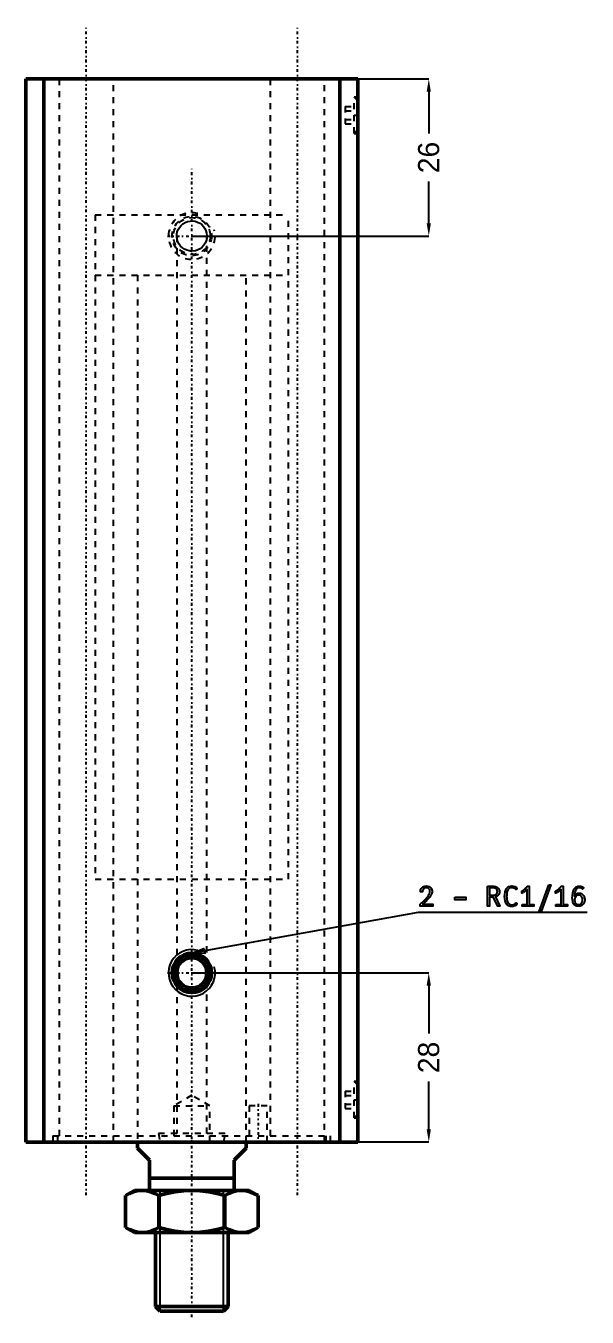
# Model space of a CAD drawing. Header units: millimetres. Extents: x -52 to 337, y -319 to 56.
# Drawn here: x -31.9 to 61.1, y -318.7 to -104.9 of the extents above; entities that cross this region are included whole.
import ezdxf

# ---------------------------------------------------------------- set-up
doc = ezdxf.new("R2010")
doc.units = ezdxf.units.MM
doc.linetypes.add('Center', pattern=[1.5, 0.45, -0.5, 0.05, -0.5])
doc.linetypes.add('Dashed', pattern=[2, 1, -1])
for name, color, linetype, lineweight in [('2d ConnectionPoints', 7, 'Continuous', 50), ('AM_0', 7, 'Continuous', 50), ('AM_5', 3, 'Continuous', 25), ('AM_7', 7, 'Center', 25), ('AM_9', 6, 'Dashed', 25)]:
    doc.layers.add(name, color=color, linetype=linetype, lineweight=lineweight)
doc.dimstyles.new('ISO-25', dxfattribs={"dimtxt": 2.5, "dimasz": 2.5, "dimexe": 1.25, "dimexo": 0.625, "dimtad": 1, "dimtxsty": 'Standard', "dimcen": 2.5, "dimadec": 0, "dimazin": 0, "dimtfac": 1, "dimtmove": 0, "dimatfit": 3, "dimfxl": 1, "dimarcsym": 0})

# ---------------------------------------------------------------- blocks, each defined once
blk = doc.blocks.new('1_JEXP_32_100ST_EX_rod_0_in_JEXP_FC_H_32_100ST_EX__0__4')
at = {"layer": 'AM_0'}
for p, q in [((-9, 0), (-9, -1)), ((9, -1), (9, 0)), ((-7, -3), (-9, -1)), ((9, -1), (7, -3)), ((-7, -8), (-7, -3)), ((7, -3), (7, -8)), ((-7, -6), (7, -6)), ((-9.5, -8), (-10.97, -8.85)), ((-9.5, -8), (9.5, -8)), ((10.97, -8.85), (9.5, -8)), ((-10.97, -8.85), (-10.97, -14.15)), ((-5.48, -8.85), (-5.48, -14.15)), ((5.48, -8.85), (5.48, -14.15)), ((10.97, -8.85), (10.97, -14.15)), ((-10.97, -14.15), (-9.5, -15)), ((9.5, -15), (10.97, -14.15)), ((-9.5, -15), (9.5, -15)), ((-6, -15), (-6, -27.23)), ((6, -27.23), (6, -15)), ((-6, -27.23), (-5.23, -28)), ((-6, -27.23), (6, -27.23)), ((5.23, -28), (6, -27.23)), ((-5.23, -28), (5.23, -28))]:
    blk.add_line(p, q, dxfattribs=at)
for points in [[(-8.23, -8), (-8.42, -8), (-9.06, -8.08), (-9.7, -8.26), (-10.34, -8.52), (-10.97, -8.85)], [(-5.48, -8.85), (-6.15, -8.5), (-6.83, -8.23), (-7.53, -8.06), (-8.23, -8)], [(0, -8), (-0.03, -8), (-1.4, -8.06), (-2.76, -8.23), (-4.13, -8.5), (-5.48, -8.85)], [(5.48, -8.85), (4.15, -8.5), (2.8, -8.23), (1.4, -8.06), (0, -8)], [(8.23, -8), (8.03, -8), (7.39, -8.08), (6.76, -8.26), (6.12, -8.52), (5.48, -8.85)], [(10.97, -8.85), (10.3, -8.5), (9.63, -8.23), (8.93, -8.06), (8.23, -8)], [(-10.97, -14.15), (-10.3, -14.5), (-9.63, -14.77), (-8.93, -14.94), (-8.23, -15)], [(-8.23, -15), (-8.03, -15), (-7.39, -14.92), (-6.76, -14.74), (-6.12, -14.48), (-5.48, -14.15)], [(-5.48, -14.15), (-4.15, -14.5), (-2.8, -14.77), (-1.4, -14.94), (0, -15)], [(0, -15), (0.03, -15), (1.4, -14.94), (2.76, -14.77), (4.13, -14.5), (5.48, -14.15)], [(5.48, -14.15), (6.15, -14.5), (6.83, -14.77), (7.53, -14.94), (8.23, -15)], [(8.23, -15), (8.42, -15), (9.06, -14.92), (9.7, -14.74), (10.34, -14.48), (10.97, -14.15)]]:
    blk.add_lwpolyline(points, dxfattribs=at)
at = {"layer": 'AM_5'}
for p, q in [((-5.23, -28), (-5.23, -8)), ((5.23, -28), (5.23, -8))]:
    blk.add_line(p, q, dxfattribs=at)
at = {"layer": 'AM_7'}
blk.add_line((0, -29), (0, 161.57), dxfattribs=at)
at = {"layer": 'AM_9'}
for p, q in [((-16, 153.5), (16, 153.5)), ((-16, 153.5), (-16, 143.5)), ((16, 143.5), (16, 153.5)), ((-16, 143.5), (16, 143.5)), ((-9, 143.5), (-9, 0)), ((9, 0), (9, 143.5))]:
    blk.add_line(p, q, dxfattribs=at)
blk = doc.blocks.new('2_JEXP_FC_H_32_100ST_body_0_in_JEXP_FC_H_32_100ST_EX__0__4')
at = {"layer": 'AM_0'}
for p, q in [((27.5, 176), (-27.5, 176)), ((-27.5, 176), (-27.5, 0)), ((-24.5, 176), (-24.5, 0)), ((24.5, 176), (24.5, 0)), ((27.5, 176), (27.5, 0)), ((27.5, 0), (-27.5, 0))]:
    blk.add_line(p, q, dxfattribs=at)
for radius in [3.26, 3.05, 2.5]:
    blk.add_circle((0, 28), radius, dxfattribs=at)
at = {"layer": 'AM_5', "linetype": 'Dashed'}
blk.add_arc((0, 150), 3.86, 75, 15, dxfattribs=at)
at = {"layer": 'AM_5'}
blk.add_arc((0, 28), 3.86, 75, 15, dxfattribs=at)
at = {"layer": 'AM_7'}
for p, q in [((-17.5, -8.8), (-17.5, 184.8)), ((17.5, -8.8), (17.5, 184.8)), ((26.87, 170), (27.53, 170)), ((-4.05, 150), (4.05, 150)), ((-4.05, 28), (4.05, 28)), ((26.87, 7), (27.53, 7)), ((11, 6.3), (11, -0.3))]:
    blk.add_line(p, q, dxfattribs=at)
at = {"layer": 'AM_9'}
for p, q in [((-22, 176), (-22, 0)), ((-13, 0), (-13, 176)), ((13, 176), (13, 0)), ((22, 0), (22, 176)), ((25.4, 171.44), (27.4, 171.44)), ((25.4, 171.44), (25.4, 168.56)), ((27.5, 173), (26.9, 173)), ((26.9, 167), (26.9, 173)), ((27.4, 172.5), (26.9, 173)), ((27.4, 167.5), (27.4, 172.5)), ((25.4, 170.72), (27.4, 170.72)), ((25.4, 169.28), (27.4, 169.28)), ((25.4, 168.56), (27.4, 168.56)), ((26.9, 167), (27.4, 167.5)), ((26.9, 167), (27.5, 167)), ((-16, 153.5), (16, 153.5)), ((-16, 153.5), (-16, 43.5)), ((16, 43.5), (16, 153.5)), ((-2.5, 149.91), (-2.5, 150)), ((-2.5, 150), (-2.5, 1.4)), ((2.5, 150), (2.5, 149.96)), ((2.5, 1.4), (2.5, 150)), ((-16, 43.5), (16, 43.5)), ((-9, 43.5), (-9, 0)), ((9, 0), (9, 43.5)), ((27.4, 9.5), (26.9, 10)), ((26.9, 4), (26.9, 10)), ((27.5, 10), (26.9, 10)), ((27.4, 4.5), (27.4, 9.5)), ((0, 7.73), (-3, 6)), ((3, 6), (0, 7.73)), ((25.4, 8.44), (27.4, 8.44)), ((25.4, 8.44), (25.4, 5.56)), ((25.4, 7.72), (27.4, 7.72)), ((-3, 6), (3, 6)), ((-3, 6), (-3, 0)), ((3, 0), (3, 6)), ((12.5, 6), (9.5, 6)), ((9.5, 6), (9.5, 0)), ((12.5, 0), (12.5, 6)), ((25.4, 6.28), (27.4, 6.28)), ((25.4, 5.56), (27.4, 5.56)), ((26.9, 4), (27.4, 4.5)), ((26.9, 4), (27.5, 4)), ((-23, 1), (23, 1)), ((-23, 1), (-23, 0)), ((-22.25, 1), (-22.25, 0)), ((5.5, 1.4), (-5.5, 1.4)), ((-5.5, 1.4), (-5.32, 0)), ((5.32, 0), (5.5, 1.4)), ((22.25, 0), (22.25, 1)), ((23, 0), (23, 1))]:
    blk.add_line(p, q, dxfattribs=at)
for points in [[(0, 147.5), (-0.41, 147.53), (-0.82, 147.64), (-1.2, 147.81), (-1.55, 148.04), (-1.85, 148.32), (-2.11, 148.66), (-2.3, 149.03), (-2.44, 149.44), (-2.5, 149.85), (-2.48, 150.28), (-2.41, 150.68), (-2.26, 151.07), (-2.05, 151.43), (-1.78, 151.75), (-1.47, 152.02), (-1.1, 152.24), (-0.71, 152.4), (-0.29, 152.48), (0.12, 152.5), (0.54, 152.44), (0.93, 152.32), (1.31, 152.13), (1.64, 151.89), (1.94, 151.58), (2.17, 151.24), (2.35, 150.85), (2.46, 150.45), (2.5, 150.02), (2.47, 149.61), (2.37, 149.2), (2.21, 148.82), (1.98, 148.47), (1.7, 148.16), (1.36, 147.9), (0.99, 147.71), (0.59, 147.57), (0, 147.5)], [(0.01, 147.5), (-0.21, 147.51), (-0.42, 147.54), (-0.48, 147.55)]]:
    blk.add_lwpolyline(points, dxfattribs=at)
for radius in [3.26, 3.05]:
    blk.add_circle((0, 150), radius, dxfattribs=at)
blk = doc.blocks.new('*D31')
at = {"layer": 'AM_5', "color": 0, "lineweight": -2}
for p, q in [((-4.43, -261.66), (34.82, -261.66)), ((34.82, -263.76), (34.82, -271.7)), ((34.82, -287.56), (34.82, -279.63)), ((-4.43, -289.66), (34.82, -289.66))]:
    blk.add_line(p, q, dxfattribs=at)
at = {"layer": 'AM_5', "color": 0}
for points in [[(35.17, -263.76), (34.47, -263.76), (34.82, -261.66)], [(34.47, -287.56), (35.17, -287.56), (34.82, -289.66)]]:
    blk.add_solid(points, dxfattribs=at)
at = {"layer": 'Defpoints', "color": 0}
for p in [(-4.43, -261.66), (-4.43, -289.66), (34.82, -289.66)]:
    blk.add_point(p, dxfattribs=at)
at = {"layer": 'AM_5', "color": 0, "insert": (34.82, -275.66), "char_height": 3.5, "attachment_point": 5, "rotation": 90}
blk.add_mtext('28', dxfattribs=at)
blk = doc.blocks.new('*D32')
at = {"layer": 'AM_5', "color": 0, "lineweight": -2}
for p, q in [((-4.43, -113.66), (34.82, -113.66)), ((34.82, -115.76), (34.82, -122.7)), ((34.82, -137.56), (34.82, -130.63)), ((-4.43, -139.66), (34.82, -139.66))]:
    blk.add_line(p, q, dxfattribs=at)
at = {"layer": 'AM_5', "color": 0}
for points in [[(35.17, -115.76), (34.47, -115.76), (34.82, -113.66)], [(34.47, -137.56), (35.17, -137.56), (34.82, -139.66)]]:
    blk.add_solid(points, dxfattribs=at)
at = {"layer": 'Defpoints', "color": 0}
for p in [(-4.43, -113.66), (34.82, -113.66), (-4.43, -139.66)]:
    blk.add_point(p, dxfattribs=at)
at = {"layer": 'AM_5', "color": 0, "insert": (34.82, -126.66), "char_height": 3.5, "attachment_point": 5, "rotation": 90}
blk.add_mtext('26', dxfattribs=at)

msp = doc.modelspace()

# ---------------------------------------------------------------- linework, layer by layer
at = {"layer": '2d ConnectionPoints'}
msp.add_point((-4.434, -289.663), dxfattribs=at)
at = {"layer": 'AM_5'}
for p, q in [((33.066, -251.663), (-4.434, -258.382)), ((61.066, -251.663), (33.066, -251.663))]:
    msp.add_line(p, q, dxfattribs=at)
for points in [[(33.519, -250.185), (33.519, -250.185), (33.669, -250.048), (33.882, -249.848), (33.882, -249.848), (34.082, -249.654), (34.208, -249.528), (34.208, -249.528), (34.329, -249.402), (34.502, -249.203), (34.502, -249.203), (34.665, -248.993), (34.768, -248.847), (34.768, -248.847), (34.859, -248.702), (34.957, -248.494), (34.957, -248.494), (35.01, -248.3), (35.02, -248.178), (35.02, -248.178), (35.017, -248.11), (35.001, -248.013), (35.001, -248.013), (34.971, -247.923), (34.943, -247.867), (34.943, -247.867), (34.91, -247.814), (34.851, -247.745), (34.851, -247.745), (34.782, -247.688), (34.73, -247.655), (34.73, -247.655), (34.675, -247.628), (34.587, -247.599), (34.587, -247.599), (34.493, -247.583), (34.427, -247.58), (34.427, -247.58), (34.354, -247.583), (34.25, -247.599), (34.25, -247.599), (34.154, -247.629), (34.094, -247.657), (34.094, -247.657), (34.039, -247.691), (33.965, -247.752), (33.965, -247.752), (33.902, -247.825), (33.867, -247.881), (33.867, -247.881), (33.837, -247.942), (33.806, -248.041), (33.806, -248.041), (33.788, -248.15), (33.785, -248.228), (33.444, -248.228), (33.444, -248.228), (33.449, -248.112), (33.477, -247.949), (33.477, -247.949), (33.528, -247.802), (33.576, -247.712), (33.576, -247.712), (33.632, -247.63), (33.731, -247.522), (33.731, -247.522), (33.846, -247.433), (33.932, -247.384), (33.932, -247.384), (34.023, -247.344), (34.168, -247.301), (34.168, -247.301), (34.32, -247.277), (34.427, -247.273), (34.427, -247.273), (34.526, -247.277), (34.671, -247.299), (34.671, -247.299), (34.809, -247.34), (34.898, -247.377), (34.898, -247.377), (34.981, -247.423), (35.094, -247.507), (35.094, -247.507), (35.191, -247.608), (35.247, -247.685), (35.247, -247.685), (35.294, -247.768), (35.345, -247.905), (35.345, -247.905), (35.372, -248.055), (35.378, -248.162), (35.378, -248.162), (35.37, -248.284), (35.329, -248.47), (35.329, -248.47), (35.254, -248.662), (35.184, -248.793), (35.184, -248.793), (35.104, -248.923), (34.975, -249.111), (34.975, -249.111), (34.833, -249.29), (34.733, -249.406), (34.733, -249.406), (34.624, -249.523), (34.442, -249.712), (34.442, -249.712), (34.237, -249.919), (34.088, -250.067), (33.846, -250.303), (35.475, -250.305), (35.475, -250.613), (33.398, -250.613), (33.398, -250.294), (33.519, -250.185)], [(44.557, -247.314), (45.517, -247.314), (45.517, -247.314), (45.616, -247.318), (45.761, -247.338), (45.761, -247.338), (45.904, -247.375), (45.997, -247.409), (45.997, -247.409), (46.087, -247.452), (46.209, -247.531), (46.209, -247.531), (46.317, -247.63), (46.381, -247.706), (46.381, -247.706), (46.435, -247.791), (46.494, -247.933), (46.494, -247.933), (46.526, -248.093), (46.532, -248.21), (46.532, -248.21), (46.525, -248.339), (46.485, -248.514), (46.485, -248.514), (46.413, -248.667), (46.345, -248.757), (46.345, -248.757), (46.266, -248.837), (46.131, -248.938), (46.131, -248.938), (45.974, -249.017), (45.859, -249.056), (46.614, -250.635), (46.245, -250.635), (45.508, -249.111), (45.458, -249.111), (44.894, -249.111), (44.894, -250.613), (44.557, -250.613), (44.557, -247.314)], [(45.358, -248.815), (45.358, -248.815), (45.454, -248.814), (45.588, -248.805), (45.588, -248.805), (45.708, -248.788), (45.781, -248.773), (45.781, -248.773), (45.849, -248.753), (45.941, -248.708), (45.941, -248.708), (46.022, -248.648), (46.069, -248.598), (46.069, -248.598), (46.11, -248.54), (46.154, -248.433), (46.154, -248.433), (46.177, -248.304), (46.182, -248.206), (46.182, -248.206), (46.173, -248.08), (46.13, -247.921), (46.13, -247.921), (46.048, -247.798), (45.974, -247.736), (45.974, -247.736), (45.886, -247.687), (45.739, -247.634), (45.739, -247.634), (45.574, -247.606), (45.454, -247.6), (44.894, -247.6), (44.894, -248.815), (45.358, -248.815)], [(48.559, -250.69), (48.559, -250.69), (48.336, -250.673), (48.047, -250.584), (48.047, -250.584), (47.811, -250.418), (47.683, -250.264), (47.683, -250.264), (47.578, -250.078), (47.464, -249.738), (47.464, -249.738), (47.403, -249.325), (47.391, -249.009), (47.391, -249.009), (47.404, -248.675), (47.47, -248.243), (47.47, -248.243), (47.592, -247.891), (47.704, -247.702), (47.704, -247.702), (47.84, -247.547), (48.084, -247.38), (48.084, -247.38), (48.377, -247.29), (48.599, -247.273), (48.599, -247.273), (48.812, -247.289), (49.093, -247.373), (49.093, -247.373), (49.328, -247.531), (49.459, -247.675), (49.241, -247.853), (49.241, -247.853), (49.18, -247.788), (49.086, -247.708), (49.086, -247.708), (48.991, -247.648), (48.926, -247.619), (48.926, -247.619), (48.862, -247.597), (48.769, -247.573), (48.769, -247.573), (48.68, -247.56), (48.622, -247.557), (48.622, -247.557), (48.493, -247.564), (48.321, -247.598), (48.321, -247.598), (48.173, -247.661), (48.089, -247.719), (48.089, -247.719), (48.015, -247.789), (47.92, -247.917), (47.92, -247.917), (47.847, -248.071), (47.809, -248.189), (47.809, -248.189), (47.779, -248.318), (47.747, -248.537), (47.747, -248.537), (47.729, -248.784), (47.726, -248.965), (47.726, -248.965), (47.734, -249.232), (47.777, -249.583), (47.777, -249.583), (47.855, -249.873), (47.928, -250.034), (47.928, -250.034), (48.019, -250.166), (48.192, -250.309), (48.192, -250.309), (48.408, -250.386), (48.577, -250.401), (48.577, -250.401), (48.754, -250.388), (48.983, -250.317), (48.983, -250.317), (49.169, -250.187), (49.268, -250.067), (49.471, -250.249), (49.471, -250.249), (49.347, -250.407), (49.106, -250.58), (49.106, -250.58), (48.8, -250.672), (48.559, -250.69)], [(50.292, -250.321), (51.129, -250.321), (51.129, -247.86), (51.129, -247.86), (51.084, -247.905), (51.008, -247.976), (51.008, -247.976), (50.921, -248.05), (50.858, -248.101), (50.858, -248.101), (50.792, -248.152), (50.693, -248.224), (50.693, -248.224), (50.593, -248.291), (50.526, -248.333), (50.526, -248.333), (50.46, -248.371), (50.369, -248.417), (50.369, -248.417), (50.287, -248.45), (50.237, -248.465), (50.237, -248.119), (50.237, -248.119), (50.299, -248.09), (50.397, -248.034), (50.397, -248.034), (50.501, -247.963), (50.573, -247.909), (50.573, -247.909), (50.645, -247.85), (50.75, -247.759), (50.75, -247.759), (50.852, -247.665), (50.917, -247.6), (50.917, -247.6), (50.979, -247.537), (51.062, -247.447), (51.062, -247.447), (51.133, -247.365), (51.174, -247.314), (51.465, -247.314), (51.465, -250.321), (52.225, -250.321), (52.225, -250.613), (50.292, -250.613), (50.292, -250.321)], [(54.718, -247.086), (55.064, -247.086), (53.467, -251.477), (53.121, -251.477), (54.718, -247.086)], [(55.892, -250.321), (56.729, -250.321), (56.729, -247.86), (56.729, -247.86), (56.684, -247.905), (56.608, -247.976), (56.608, -247.976), (56.521, -248.05), (56.458, -248.101), (56.458, -248.101), (56.392, -248.152), (56.293, -248.224), (56.293, -248.224), (56.193, -248.291), (56.126, -248.333), (56.126, -248.333), (56.06, -248.371), (55.969, -248.417), (55.969, -248.417), (55.887, -248.45), (55.837, -248.465), (55.837, -248.119), (55.837, -248.119), (55.899, -248.09), (55.997, -248.034), (55.997, -248.034), (56.101, -247.963), (56.173, -247.909), (56.173, -247.909), (56.245, -247.85), (56.35, -247.759), (56.35, -247.759), (56.452, -247.665), (56.517, -247.6), (56.517, -247.6), (56.579, -247.537), (56.662, -247.447), (56.662, -247.447), (56.733, -247.365), (56.774, -247.314), (57.065, -247.314), (57.065, -250.321), (57.825, -250.321), (57.825, -250.613), (55.892, -250.613), (55.892, -250.321)], [(59.643, -250.64), (59.643, -250.64), (59.488, -250.633), (59.283, -250.595), (59.283, -250.595), (59.11, -250.526), (59.011, -250.461), (59.011, -250.461), (58.925, -250.385), (58.818, -250.25), (58.818, -250.25), (58.735, -250.092), (58.694, -249.974), (58.694, -249.974), (58.662, -249.846), (58.627, -249.634), (58.627, -249.634), (58.609, -249.399), (58.605, -249.229), (58.605, -249.229), (58.616, -248.881), (58.674, -248.417), (58.674, -248.417), (58.781, -248.024), (58.879, -247.801), (58.879, -247.801), (59.002, -247.614), (59.232, -247.412), (59.232, -247.412), (59.52, -247.303), (59.743, -247.282), (59.743, -247.282), (59.85, -247.285), (59.997, -247.302), (59.997, -247.302), (60.127, -247.333), (60.204, -247.362), (60.204, -247.362), (60.276, -247.395), (60.377, -247.454), (60.377, -247.454), (60.469, -247.522), (60.525, -247.573), (60.275, -247.778), (60.275, -247.778), (60.243, -247.74), (60.185, -247.69), (60.185, -247.69), (60.116, -247.647), (60.065, -247.622), (60.065, -247.622), (60.008, -247.601), (59.916, -247.579), (59.916, -247.579), (59.815, -247.566), (59.743, -247.564), (59.743, -247.564), (59.628, -247.573), (59.475, -247.62), (59.475, -247.62), (59.346, -247.707), (59.273, -247.787), (59.273, -247.787), (59.209, -247.879), (59.13, -248.028), (59.13, -248.028), (59.069, -248.191), (59.04, -248.307), (59.04, -248.307), (59.016, -248.428), (58.986, -248.619), (58.986, -248.619), (58.962, -248.82), (58.951, -248.961), (58.951, -248.961), (59.002, -248.863), (59.088, -248.735), (59.088, -248.735), (59.185, -248.629), (59.257, -248.571), (59.257, -248.571), (59.333, -248.523), (59.457, -248.471), (59.457, -248.471), (59.592, -248.443), (59.688, -248.438), (59.688, -248.438), (59.801, -248.444), (59.96, -248.477), (59.96, -248.477), (60.107, -248.539), (60.198, -248.596), (60.198, -248.596), (60.282, -248.663), (60.393, -248.78), (60.393, -248.78), (60.486, -248.915), (60.538, -249.015), (60.538, -249.015), (60.581, -249.122), (60.627, -249.286), (60.627, -249.286), (60.652, -249.457), (60.657, -249.575), (60.657, -249.575), (60.652, -249.698), (60.624, -249.871), (60.624, -249.871), (60.573, -250.032), (60.526, -250.131), (60.526, -250.131), (60.47, -250.224), (60.37, -250.346), (60.37, -250.346), (60.252, -250.449), (60.163, -250.507), (60.163, -250.507), (60.068, -250.555), (59.917, -250.607), (59.917, -250.607), (59.756, -250.634), (59.643, -250.64)], [(39.121, -249.147), (40.941, -249.147), (40.941, -249.557), (39.121, -249.557), (39.121, -249.147)], [(59.647, -250.353), (59.647, -250.353), (59.729, -250.349), (59.842, -250.328), (59.842, -250.328), (59.944, -250.289), (60.005, -250.253), (60.005, -250.253), (60.061, -250.21), (60.134, -250.133), (60.134, -250.133), (60.194, -250.043), (60.227, -249.974), (60.227, -249.974), (60.254, -249.901), (60.284, -249.782), (60.284, -249.782), (60.299, -249.653), (60.302, -249.561), (60.302, -249.561), (60.299, -249.476), (60.285, -249.354), (60.285, -249.354), (60.257, -249.24), (60.232, -249.168), (60.232, -249.168), (60.201, -249.101), (60.144, -249.011), (60.144, -249.011), (60.074, -248.934), (60.02, -248.89), (60.02, -248.89), (59.961, -248.853), (59.863, -248.814), (59.863, -248.814), (59.754, -248.792), (59.674, -248.788), (59.674, -248.788), (59.592, -248.792), (59.477, -248.815), (59.477, -248.815), (59.372, -248.858), (59.307, -248.897), (59.307, -248.897), (59.247, -248.944), (59.169, -249.026), (59.169, -249.026), (59.103, -249.122), (59.067, -249.194), (59.067, -249.194), (59.037, -249.271), (59.004, -249.393), (59.004, -249.393), (58.986, -249.524), (58.983, -249.616), (58.983, -249.616), (58.986, -249.7), (59.002, -249.818), (59.002, -249.818), (59.032, -249.928), (59.06, -249.997), (59.06, -249.997), (59.094, -250.061), (59.155, -250.146), (59.155, -250.146), (59.23, -250.218), (59.286, -250.259), (59.286, -250.259), (59.349, -250.293), (59.451, -250.33), (59.451, -250.33), (59.565, -250.349), (59.647, -250.353)], [(-4.434, -258.382), (-2.441, -257.598), (-2.293, -258.425), (-4.434, -258.382)]]:
    msp.add_lwpolyline(points, dxfattribs=at)

# ---------------------------------------------------------------- block references
for name in ['2_JEXP_FC_H_32_100ST_body_0_in_JEXP_FC_H_32_100ST_EX__0__4', '1_JEXP_32_100ST_EX_rod_0_in_JEXP_FC_H_32_100ST_EX__0__4']:
    msp.add_blockref(name, (-4.434, -289.663))

# ---------------------------------------------------------------- dimensions: what is measured, and where the dimension line sits
for base, p1, p2, text, picture, middle in [((34.816, -113.663), (-4.434, -139.663), (-4.434, -113.663), '26', '*D32', (34.816, -126.663)), ((34.816, -289.663), (-4.434, -261.663), (-4.434, -289.663), '28', '*D31', (34.816, -275.663))]:
    dim = msp.add_linear_dim(base=base, p1=p1, p2=p2, angle=90, text=text, dimstyle='ISO-25', override={"dimtxt": 3.5, "dimasz": 2.1, "dimexe": 0, "dimexo": 0, "dimgap": 1.05}, dxfattribs=at)
    dim.commit()
    dim.dimension.update_dxf_attribs({"geometry": picture, "text_midpoint": middle, "dimtype": 160, "text_rotation": 90})

doc.saveas('drawing.dxf')
